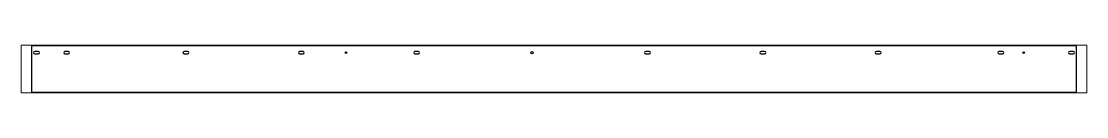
# Paper-space layout 'Layout1' of a CAD drawing. Header units: millimetres. Extents: x 0 to 257, y 92 to 103.
# The model-space entities are those that its viewports show. They can reach past a viewport. Long polylines and large blocks are cut down to what shows.
import ezdxf

# ---------------------------------------------------------------- set-up
doc = ezdxf.new("R2010")
doc.units = ezdxf.units.MM
doc.header["$LTSCALE"] = 25
doc.layers.add('3_Pezzi', color=7, linetype='Continuous')
doc.layers.add('5_Bulloni', color=7, linetype='Continuous')

msp = doc.modelspace()

# ---------------------------------------------------------------- linework, layer by layer
at = {"layer": '3_Pezzi', "color": 3, "linetype": 'Continuous'}
for p, q in [((0, 100), (4436, 100)), ((0, -100), (0, 100)), ((4436, 100), (4436, -100)), ((4436, -100), (0, -100))]:
    msp.add_line(p, q, dxfattribs=at)
at = {"layer": '5_Bulloni', "color": 4, "linetype": 'Continuous'}
for p, q in [((27.3, 75.2), (12.8, 75.2)), ((12.8, 64.7), (27.3, 64.7)), ((155.3, 75.2), (140.8, 75.2)), ((140.8, 64.7), (155.3, 64.7)), ((662.1, 75.2), (647.6, 75.2)), ((647.6, 64.7), (662.1, 64.7)), ((1152.1, 75.2), (1137.6, 75.2)), ((1137.6, 64.7), (1152.1, 64.7)), ((1642.1, 75.2), (1627.6, 75.2)), ((1627.6, 64.7), (1642.1, 64.7)), ((2622.1, 75.2), (2607.6, 75.2)), ((2607.6, 64.7), (2622.1, 64.7)), ((3112.1, 75.2), (3097.6, 75.2)), ((3097.6, 64.7), (3112.1, 64.7)), ((3602.1, 75.2), (3587.6, 75.2)), ((3587.6, 64.7), (3602.1, 64.7)), ((4123.2, 75.2), (4108.7, 75.2)), ((4108.7, 64.7), (4123.2, 64.7)), ((4423.2, 75.2), (4408.7, 75.2)), ((4408.7, 64.7), (4423.2, 64.7))]:
    msp.add_line(p, q, dxfattribs=at)
at = {"layer": '5_Bulloni', "color": 2, "linetype": 'Continuous'}
for centre, radius in [((1334.5, 70), 3.25), ((2124.8, 70), 5.25), ((4213, 70), 3.25)]:
    msp.add_circle(centre, radius, dxfattribs=at)
at = {"layer": '5_Bulloni', "color": 4, "linetype": 'Continuous'}
for centre, start, end in [((12.8, 70), 90, 270), ((27.3, 70), 270, 90), ((140.8, 70), 90, 270), ((155.3, 70), 270, 90), ((647.6, 70), 90, 270), ((662.1, 70), 270, 90), ((1137.6, 70), 90, 270), ((1152.1, 70), 270, 90), ((1627.6, 70), 90, 270), ((1642.1, 70), 270, 90), ((2607.6, 70), 90, 270), ((2622.1, 70), 270, 90), ((3097.6, 70), 90, 270), ((3112.1, 70), 270, 90), ((3587.6, 70), 90, 270), ((3602.1, 70), 270, 90), ((4108.7, 70), 90, 270), ((4123.2, 70), 270, 90), ((4408.7, 70), 90, 270), ((4423.2, 70), 270, 90)]:
    msp.add_arc(centre, 5.25, start, end, dxfattribs=at)

psp = doc.layouts.get("Layout1")

# ---------------------------------------------------------------- viewports
at = {"layer": '0'}
psp.add_viewport(center=(128.5, 97.5), size=(257, 11.58703), view_center_point=(2218, 0), view_height=204.00019, dxfattribs=at)

doc.saveas('drawing.dxf')
